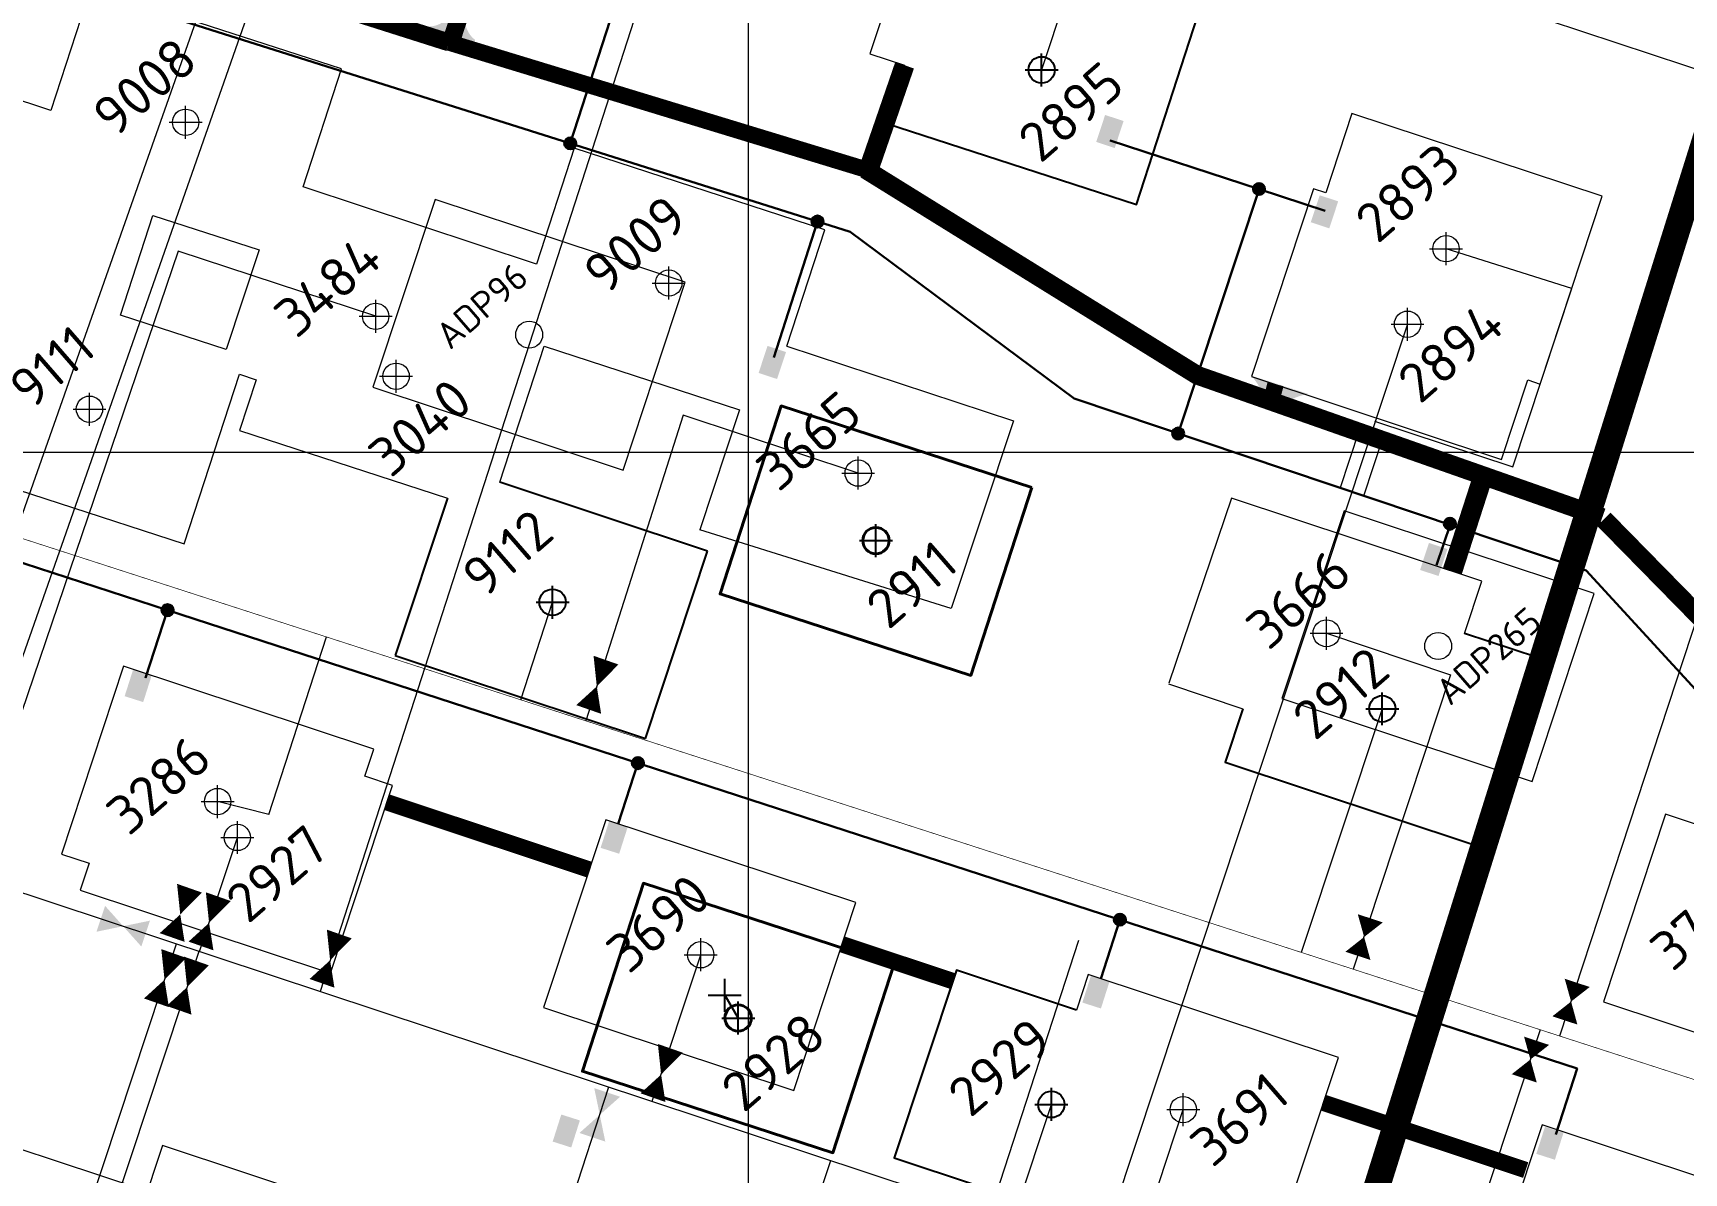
# Model space of a CAD drawing. Header units: millimetres. Extents: x 519 to 9564855, y -810 to 5021775.
# Drawn here: x 9544783 to 9545284, y 4997781 to 4998127 of the extents above; entities that cross this region are included whole.
import ezdxf

# ---------------------------------------------------------------- set-up
doc = ezdxf.new("R2010")
doc.units = ezdxf.units.MM
doc.header["$LTSCALE"] = 2
doc.header["$MEASUREMENT"] = 0
doc.header["$PDMODE"] = 2
doc.header["$PDSIZE"] = 5
doc.linetypes.add('92051501$0$GROUND1', pattern=[60, 50, -10])
for name, color, linetype in [('160 скважин на 2012 год', 7, 'Continuous'), ('164 скв. на 2011 год (измененные)', 121, 'Continuous'), ('2003-2004 Supplemental wells', 7, 'Continuous'), ('Existing roads', 41, 'Continuous'), ('Future Roads', 44, 'Continuous'), ('GRID_PULKOVO', 7, 'Continuous'), ('OilColl&Flowlines', 3, 'Continuous'), ('Stage8 wlls text', 7, 'Continuous'), ('Газопровод', 4, 'Continuous'), ('Скважины на 2016 год.', 40, 'Continuous'), ('Скважины на 2025 год _ОСМОТР', 5, 'Continuous')]:
    doc.layers.add(name, color=color, linetype=linetype)
for name, color, linetype, lineweight in [('160 скважин на2012 год.Выкидные линии', 5, 'Continuous', 30), ('200 скв. на 2010 год', 61, 'Continuous', 0), ('Скважины на 2022 год', 60, 'Continuous', 13), ('Скважины на 2023 год', 201, 'Continuous', 20), ('ТХ_Проект. НГ', 244, 'g_122_n', 50), ('Электро', 1, 'Continuous', 30), ('Электроснаб', 1, 'Continuous', 18), ('Электроснабжене', 1, 'Continuous', 18)]:
    doc.layers.add(name, color=color, linetype=linetype, lineweight=lineweight)
doc.styles.add('Elect', font='isocpeur.ttf')
doc.styles.add('Line_GUGK', font='')
doc.styles.get('Line_GUGK').set_extended_font_data('Bm431', italic=True)
doc.linetypes.add('g_122_n', pattern='A,2,-2,3,-0.6,["Н",Line_GUGK,S=2,R=0,X=0,Y=-1],-3,3,-2,8,-2,8,-2,6', length=41.6)

msp = doc.modelspace()

# ---------------------------------------------------------------- hatches: boundary and pattern name
at = {"layer": 'Existing roads', "lineweight": 0}
h = msp.add_hatch(color=256, dxfattribs=at)
h.paths.add_polyline_path([(9544914.1031, 4998131.89231), (9544909.43128, 4998133.08258, -0.41813173), (9544900.11455, 4998129.92676), (9544899.64613, 4998127.44054), (9544907.07539, 4998125.57363), (9544916.54347, 4998122.40163), (9544917.09315, 4998125.0951, -0.263079547)])
h.paths.add_polyline_path([(9544916.54347, 4998122.40163), (9544907.07539, 4998125.57363), (9544899.64613, 4998127.44054), (9544899.18917, 4998125.01511), (9544915.87161, 4998119.72801)])
h = msp.add_hatch(color=256, dxfattribs=at)
h.paths.add_polyline_path([(9545158.80678, 4998013.08306), (9545157.21954, 4998013.67983, 0.155118741), (9545152.68689, 4998023.21684), (9545161.24249, 4998020.46369)])
h.paths.add_polyline_path([(9545160.33249, 4998012.50944), (9545158.80678, 4998013.08306), (9545161.24249, 4998020.46369), (9545170.03842, 4998017.63321, 0.161550784)])
at = {"layer": 'Электро'}
for points in [[(9545105.67211, 4998094.13506), (9545111.28434, 4998092.27808), (9545113.99157, 4998100.45993), (9545108.37933, 4998102.31692)], [(9545170.82709, 4998069.75814), (9545176.43933, 4998067.90116), (9545179.14656, 4998076.08302), (9545173.53432, 4998077.94)], [(9545003.16948, 4998024.01407), (9545008.78171, 4998022.15709), (9545011.48894, 4998030.33894), (9545005.87671, 4998032.19593)], [(9545203.99915, 4997964.21256), (9545209.61138, 4997962.35558), (9545212.31861, 4997970.53744), (9545206.70638, 4997972.39442)]]:
    msp.add_hatch(color=256, dxfattribs=at).paths.add_polyline_path(points)
h = msp.add_hatch(color=256, dxfattribs=at)
edge = h.paths.add_edge_path()
edge.add_arc((9544945.9738, 4998093.68384), 1.80448, 0, 360)
h = msp.add_hatch(color=256, dxfattribs=at)
edge = h.paths.add_edge_path()
edge.add_arc((9545155.11379, 4998079.82724), 1.80448, 0, 360)
h = msp.add_hatch(color=256, dxfattribs=at)
edge = h.paths.add_edge_path()
edge.add_arc((9545021.05095, 4998069.94314), 1.80448, 0, 360)
h = msp.add_hatch(color=256, dxfattribs=at)
edge = h.paths.add_edge_path()
edge.add_arc((9545130.55365, 4998005.6009), 1.80448, 0, 360)
h = msp.add_hatch(color=256, dxfattribs=at)
edge = h.paths.add_edge_path()
edge.add_arc((9545213.07307, 4997978.225), 1.80448, 0, 360)
h = msp.add_hatch(color=256, dxfattribs=at)
edge = h.paths.add_edge_path()
edge.add_arc((9544823.72452, 4997951.98899), 1.80448, 0, 360)
at = {"layer": 'Электро', "ltscale": 25}
for points in [[(9544818.92843, 4997932.30345), (9544813.2963, 4997934.09921), (9544810.67833, 4997925.88836), (9544816.31045, 4997924.09259)], [(9544963.45269, 4997886.27046), (9544957.82057, 4997888.06622), (9544955.20259, 4997879.85537), (9544960.83471, 4997878.05961)], [(9545109.72467, 4997839.30103), (9545104.09255, 4997841.09679), (9545101.47458, 4997832.88594), (9545107.1067, 4997831.09018)], [(9544948.89145, 4997797.1082), (9544943.25933, 4997798.90396), (9544940.64136, 4997790.69311), (9544946.27348, 4997788.89734)], [(9545247.56339, 4997793.38637), (9545241.93127, 4997795.18213), (9545239.3133, 4997786.97128), (9545244.94542, 4997785.17552)]]:
    msp.add_hatch(color=256, dxfattribs=at).paths.add_polyline_path(points)
at = {"layer": 'Электро'}
h = msp.add_hatch(color=256, dxfattribs=at)
edge = h.paths.add_edge_path()
edge.add_arc((9544966.52985, 4997905.58872), 1.80448, 0, 360)
h = msp.add_hatch(color=256, dxfattribs=at)
edge = h.paths.add_edge_path()
edge.add_arc((9545112.87172, 4997858.03937), 1.80448, 0, 360)
at = {"layer": 'Электроснаб', "lineweight": 0}
for points in [[(9545105.67211, 4998094.13506), (9545111.28434, 4998092.27808), (9545113.99157, 4998100.45993), (9545108.37933, 4998102.31692)], [(9545170.82709, 4998069.75814), (9545176.43933, 4998067.90116), (9545179.14656, 4998076.08302), (9545173.53432, 4998077.94)], [(9545003.16948, 4998024.01407), (9545008.78171, 4998022.15709), (9545011.48894, 4998030.33894), (9545005.87671, 4998032.19593)]]:
    msp.add_hatch(color=1, dxfattribs=at).paths.add_polyline_path(points)
h = msp.add_hatch(color=1, dxfattribs=at)
edge = h.paths.add_edge_path()
edge.add_arc((9545155.11379, 4998079.82724), 1.80448, 0, 360)
h = msp.add_hatch(color=1, dxfattribs=at)
edge = h.paths.add_edge_path()
edge.add_arc((9545021.05095, 4998069.94314), 1.80448, 0, 360)
h = msp.add_hatch(color=1, dxfattribs=at)
edge = h.paths.add_edge_path()
edge.add_arc((9544823.72452, 4997951.98899), 1.80448, 0, 360)
at = {"layer": 'Электроснаб', "lineweight": 0, "ltscale": 25}
for points in [[(9544818.92843, 4997932.30345), (9544813.2963, 4997934.09921), (9544810.67833, 4997925.88836), (9544816.31045, 4997924.09259)], [(9544963.45269, 4997886.27046), (9544957.82057, 4997888.06622), (9544955.20259, 4997879.85537), (9544960.83471, 4997878.05961)], [(9545109.72467, 4997839.30103), (9545104.09255, 4997841.09679), (9545101.47458, 4997832.88594), (9545107.1067, 4997831.09018)], [(9544948.89145, 4997797.1082), (9544943.25933, 4997798.90396), (9544940.64136, 4997790.69311), (9544946.27348, 4997788.89734)], [(9545247.56339, 4997793.38637), (9545241.93127, 4997795.18213), (9545239.3133, 4997786.97128), (9545244.94542, 4997785.17552)]]:
    msp.add_hatch(color=1, dxfattribs=at).paths.add_polyline_path(points)
at = {"layer": 'Электроснаб', "lineweight": 0}
h = msp.add_hatch(color=1, dxfattribs=at)
edge = h.paths.add_edge_path()
edge.add_arc((9544966.52985, 4997905.58872), 1.80448, 0, 360)
h = msp.add_hatch(color=1, dxfattribs=at)
edge = h.paths.add_edge_path()
edge.add_arc((9545112.87172, 4997858.03937), 1.80448, 0, 360)
at = {"layer": 'Электроснабжене', "lineweight": 0}
for points in [[(9545105.67211, 4998094.13506), (9545111.28434, 4998092.27808), (9545113.99157, 4998100.45993), (9545108.37933, 4998102.31692)], [(9545170.82709, 4998069.75814), (9545176.43933, 4998067.90116), (9545179.14656, 4998076.08302), (9545173.53432, 4998077.94)], [(9545003.16948, 4998024.01407), (9545008.78171, 4998022.15709), (9545011.48894, 4998030.33894), (9545005.87671, 4998032.19593)]]:
    msp.add_hatch(color=1, dxfattribs=at).paths.add_polyline_path(points)
h = msp.add_hatch(color=1, dxfattribs=at)
edge = h.paths.add_edge_path()
edge.add_arc((9545155.11379, 4998079.82724), 1.80448, 0, 360)
h = msp.add_hatch(color=1, dxfattribs=at)
edge = h.paths.add_edge_path()
edge.add_arc((9545021.05095, 4998069.94314), 1.80448, 0, 360)
h = msp.add_hatch(color=1, dxfattribs=at)
edge = h.paths.add_edge_path()
edge.add_arc((9544823.72452, 4997951.98899), 1.80448, 0, 360)
at = {"layer": 'Электроснабжене', "lineweight": 0, "ltscale": 25}
for points in [[(9544818.92843, 4997932.30345), (9544813.2963, 4997934.09921), (9544810.67833, 4997925.88836), (9544816.31045, 4997924.09259)], [(9544963.45269, 4997886.27046), (9544957.82057, 4997888.06622), (9544955.20259, 4997879.85537), (9544960.83471, 4997878.05961)], [(9545109.72467, 4997839.30103), (9545104.09255, 4997841.09679), (9545101.47458, 4997832.88594), (9545107.1067, 4997831.09018)], [(9544948.89145, 4997797.1082), (9544943.25933, 4997798.90396), (9544940.64136, 4997790.69311), (9544946.27348, 4997788.89734)], [(9545247.56339, 4997793.38637), (9545241.93127, 4997795.18213), (9545239.3133, 4997786.97128), (9545244.94542, 4997785.17552)]]:
    msp.add_hatch(color=1, dxfattribs=at).paths.add_polyline_path(points)
at = {"layer": 'Электроснабжене', "lineweight": 0}
h = msp.add_hatch(color=1, dxfattribs=at)
edge = h.paths.add_edge_path()
edge.add_arc((9544966.52985, 4997905.58872), 1.80448, 0, 360)
h = msp.add_hatch(color=1, dxfattribs=at)
edge = h.paths.add_edge_path()
edge.add_arc((9545112.87172, 4997858.03937), 1.80448, 0, 360)

# ---------------------------------------------------------------- linework, layer by layer
at = {"color": 6, "lineweight": 0, "ltscale": 80}
msp.add_line((9545067.8052, 4997751.54474, 5.7236), (9545100.39826, 4997851.85587, 5.7236), dxfattribs=at)
at = {"color": 3, "linetype": 'ByBlock', "lineweight": 0, "ltscale": 80}
for points in [[(9545033.4, 4997993.6), (9544980.23477, 4998011.19141), (9544950.75225, 4997918.37958)], [(9545175.6, 4997945), (9545213.29026, 4997932.32971), (9545183.73458, 4997843.00575)]]:
    msp.add_lwpolyline(points, dxfattribs=at)
at = {"layer": '160 скважин на 2012 год', "color": 0, "linetype": 'ByBlock', "lineweight": 0, "elevation": 0.00005}
msp.add_lwpolyline([(9545259.69218, 4997833.0859), (9545335.6727, 4997807.94532), (9545354.52814, 4997864.93072), (9545278.54761, 4997890.0713)], close=True, dxfattribs=at)
at = {"layer": '160 скважин на2012 год.Выкидные линии', "color": 3, "linetype": 'ByBlock', "lineweight": 0, "ltscale": 80}
for points in [[(9545369.8, 4998037.5), (9545321.76, 4998052.06234), (9545246.38867, 4997822.73606)], [(9545240.50107, 4997824.64081), (9545207.41672, 4997724.65243)]]:
    msp.add_lwpolyline(points, dxfattribs=at)
at = {"layer": '164 скв. на 2011 год (измененные)', "color": 0, "linetype": 'ByBlock', "lineweight": 0}
for points in [[(9545126.12404, 4998135.51403), (9545131.81798, 4998152.72241), (9545055.83745, 4998177.86299), (9545036.98202, 4998120.8776), (9545047.49598, 4998117.39872)], [(9545011.75354, 4998032.17532), (9545080.51798, 4998009.42241), (9545061.63947, 4997952.46978), (9544985.29919, 4997976.39938)], [(9545217.46832, 4997944.95674), (9545222.71798, 4997960.82241), (9545146.73745, 4997985.96299), (9545127.72944, 4997929.87051)], [(9545127.65821, 4997929.66033), (9545150.16522, 4997922.03339)], [(9544799.90009, 4997875.19221), (9544797.18202, 4997866.9776), (9544873.16255, 4997841.83702), (9544892.01798, 4997898.82241), (9544883.59991, 4997901.6078)], [(9545123.83088, 4997771.32468), (9545160.36255, 4997759.23702), (9545179.21798, 4997816.22241), (9545103.23745, 4997841.36299), (9545099.6848, 4997830.62605)]]:
    msp.add_lwpolyline(points, dxfattribs=at)
at = {"layer": '164 скв. на 2011 год (измененные)', "color": 0, "lineweight": 0}
msp.add_lwpolyline([(9544997.34091, 4998012.8134), (9544985.29919, 4997976.39938), (9544985.29919, 4997976.39938)], dxfattribs=at)
at = {"layer": '164 скв. на 2011 год (измененные)', "color": 0, "linetype": 'ByBlock', "lineweight": 0}
for points in [[(9544937.88202, 4997831.3776), (9545013.86255, 4997806.23702), (9545032.71798, 4997863.22241), (9544956.73745, 4997888.36299)], [(9545222.18202, 4997738.7776), (9545298.16255, 4997713.63702), (9545317.01798, 4997770.62241), (9545241.03745, 4997795.76299)]]:
    msp.add_lwpolyline(points, close=True, dxfattribs=at)
for centre, radius in [((9545033.4, 4997993.6), 4), ((9545175.6, 4997945), 4.0951), ((9544844.9, 4997883), 4), ((9544985.6, 4997847.4), 4), ((9545132.1, 4997800.4), 4)]:
    msp.add_circle(centre, radius, dxfattribs=at)
for p in [(9545033.4, 4997993.6), (9545175.6, 4997945), (9544844.9, 4997883), (9544985.6, 4997847.4), (9545132.1, 4997800.4)]:
    msp.add_point(p, dxfattribs=at)
at = {"layer": '200 скв. на 2010 год', "color": 0, "linetype": 'ByBlock', "lineweight": 0}
for points in [[(9544788.29418, 4998103.61972), (9544788.29418, 4998103.61972), (9544717.53745, 4998127.06299), (9544698.68202, 4998070.07759), (9544698.68202, 4998070.07759)], [(9544935.71361, 4998057.03392), (9544935.71361, 4998057.03392), (9544864.88679, 4998080.46211)], [(9544851.51197, 4998061.33037), (9544841.50347, 4998031.08241)], [(9544845.52595, 4998023.64394), (9544850.6106, 4998021.96152)], [(9544883.59991, 4997901.6078), (9544886.31798, 4997909.82241), (9544810.33745, 4997934.96299), (9544791.48202, 4997877.97759), (9544799.90009, 4997875.19221)], [(9544837.60631, 4997757.20935), (9544841.11798, 4997767.82241), (9544765.13745, 4997792.96299), (9544746.28202, 4997735.97759), (9544753.19369, 4997733.69065)]]:
    msp.add_lwpolyline(points, dxfattribs=at)
for centre in [(9544886.9, 4998041.2), (9544838.9, 4997893.9)]:
    msp.add_circle(centre, 4, dxfattribs=at)
for p in [(9544886.9, 4998041.2), (9544838.9, 4997893.9)]:
    msp.add_point(p, dxfattribs=at)
at = {"layer": '2003-2004 Supplemental wells', "color": 0, "linetype": 'ByBlock', "lineweight": 0}
msp.add_lwpolyline([(9545175.35342, 4998078.63344), (9545171.63745, 4998079.86299), (9545152.78202, 4998022.8776), (9545228.76254, 4997997.73702), (9545236.74657, 4998021.86656)], dxfattribs=at)
msp.add_circle((9545200.2, 4998038.8), 4, dxfattribs=at)
at = {"layer": '2003-2004 Supplemental wells', "color": 0, "linetype": 'ByBlock', "lineweight": 0, "ltscale": 80}
msp.add_point((9545200.2, 4998038.8), dxfattribs=at)
at = {"layer": 'Existing roads', "color": 3, "linetype": 'ByBlock', "lineweight": 0, "ltscale": 80}
msp.add_line((9544870.298, 4998238.77789), (9544743.30512, 4997878.21855, 0), dxfattribs=at)
at = {"layer": 'Existing roads', "color": 0, "linetype": 'ByBlock', "lineweight": 0, "ltscale": 80}
msp.add_line((9533000, 4998000), (9548000, 4998000), dxfattribs=at)
at = {"layer": 'Existing roads', "lineweight": 0, "flags": 128}
for points, const_width in [([(9545032.23032, 4998496.54839), (9544909.38012, 4998123.375)], 5.4), ([(9545035.6, 4998085.8), (9545136.7, 4998023.1), (9545136.7, 4998023.1)], 5.7), ([(9545136.40444, 4998023.2833), (9545259.33178, 4997980.12304), (9545259.33178, 4997980.12304)], 5.7), ([(9545160.12272, 4998020.58252), (9545158.58244, 4998014.61946)], 5), ([(9545259.8, 4997979.6), (9545336.52994, 4997901.43512), (9545358.8, 4997882.4)], 5.7), ([(9544890.31937, 4997893.68882), (9544951.74084, 4997873.26209)], 5), ([(9545028.52944, 4997850.56369), (9545062.13165, 4997839.39604)], 5), ([(9545174.66911, 4997802.47471), (9545236.09058, 4997782.04797)], 5)]:
    msp.add_lwpolyline(points, dxfattribs=dict(at, const_width=const_width))
at = {"layer": 'Existing roads', "lineweight": 0, "elevation": 0.00005, "flags": 128}
for points, const_width in [([(9544066.2012, 4998392.10802), (9544909.18418, 4998124.3074)], 5.4), ([(9544909.18418, 4998124.3074), (9545035.6, 4998085.8)], 5)]:
    msp.add_lwpolyline(points, dxfattribs=dict(at, const_width=const_width))
at = {"layer": 'Existing roads', "linetype": 'ByBlock', "lineweight": 0, "ltscale": 80, "const_width": 6}
for points in [[(9545036.41802, 4998085.29268), (9545047.49598, 4998117.39872)], [(9545213.78804, 4997963.75), (9545222.88131, 4997991.875)]]:
    msp.add_lwpolyline(points, dxfattribs=at)
at = {"layer": 'Future Roads', "lineweight": 0}
msp.add_lwpolyline([(9545185.66305, 4998006.68719), (9545192.6767, 4998004.3665), (9545186.80445, 4997986.61923), (9545179.7908, 4997988.93992)], close=True, dxfattribs=at)
at = {"layer": 'GRID_PULKOVO', "lineweight": 0}
msp.add_line((9545000, 5010000), (9545000, 4992000), dxfattribs=at)
at = {"layer": 'OilColl&Flowlines', "lineweight": 0}
for p, q in [((9544865.8, 4998183.6), (9544757.11804, 4997873.6481, 0)), ((9544005.39403, 4998122.37996, 0), (9545389.66365, 4997664.35022, 0)), ((9545250.04705, 4998049.60134), (9545211.9, 4998061.7)), ((9545232.15604, 4997995.53065), (9545250.04705, 4998049.60134)), ((9545200.2, 4998038.8), (9545106.98376, 4997757.88387, 0)), ((9545190.20923, 4998009.41009), (9545232.15604, 4997995.53065)), ((9544996.6, 4997698.8), (9545025.11276, 4997784.97203, 0))]:
    msp.add_line(p, q, dxfattribs=at)
at = {"layer": 'OilColl&Flowlines', "color": 3, "linetype": 'ByBlock', "lineweight": 0}
msp.add_line((9545108.78205, 4998175.46444), (9545089.1, 4998116), dxfattribs=at)
at = {"layer": 'OilColl&Flowlines', "linetype": 'ByBlock', "lineweight": 0, "ltscale": 80}
for p, q in [((9544826.88794, 4998061.00349), (9544762.63296, 4997871.82331, 0)), ((9544886.9, 4998041.2), (9544826.88794, 4998061.00349)), ((9544931.01277, 4997924.76564, -24.6293), (9544940.6, 4997954.4)), ((9544854.47213, 4997889.93005, 0), (9544871.92625, 4997943.88115, -24.6293)), ((9544854.47213, 4997889.93005, 0), (9544838.9, 4997893.9)), ((9544833.44873, 4997848.39166, 0), (9544844.9, 4997883)), ((9544793.7, 4997751.9), (9544826.39915, 4997850.72424, 0)), ((9544797.1, 4997739), (9544833.26043, 4997848.52161, 0)), ((9544970.88159, 4997802.91762, 0), (9544985.6, 4997847.4)), ((9544926.60946, 4997712.09934, 0), (9544957.71392, 4997807.27456, 0)), ((9545080.39384, 4997766.682, 0), (9545092.07, 4997801.97)), ((9545116.92396, 4997754.59484, 0), (9545132.1, 4997800.4))]:
    msp.add_line(p, q, dxfattribs=at)
at = {"layer": 'OilColl&Flowlines', "linetype": 'ByBlock', "lineweight": 0, "ltscale": 25}
msp.add_line((9545192.53, 4997922.05), (9545167.93715, 4997848.11649, -24.6293), dxfattribs=at)
at = {"layer": 'OilColl&Flowlines', "color": 3, "linetype": 'ByBlock', "lineweight": 0, "ltscale": 80, "const_width": 0.2, "elevation": -24.6293}
msp.add_lwpolyline([(9545374.20897, 4997781.38398), (9542535.24084, 4998699.83943)], dxfattribs=at)
at = {"layer": 'OilColl&Flowlines', "color": 3, "linetype": 'ByBlock', "lineweight": 0, "ltscale": 80}
msp.add_lwpolyline([(9544978.04316, 4998170.55044), (9544870.01251, 4997836.29337)], dxfattribs=at)
at = {"layer": 'OilColl&Flowlines', "lineweight": 0}
for points, elevation in [([(9544951.58073, 4997921.85256, 8, 0, 0), (9544954.03655, 4997928.85636, 0, 8, 0), (9544956.83142, 4997936.82709, 8, 8, 0)], -24.6293), ([(9544825.10739, 4997852.63386, 8, 0, 0), (9544827.56321, 4997859.63766, 0, 8, 0), (9544830.35808, 4997867.60839, 8, 8, 0)], 0), ([(9544833.86407, 4997850.06518, 8, 0, 0), (9544836.3199, 4997857.06899, 0, 8, 0), (9544839.11477, 4997865.03972, 8, 8, 0)], 0), ([(9545185.14369, 4997847.06455, 8, 0, 0), (9545187.02649, 4997852.78844, 0, 8, 0), (9545188.89385, 4997858.46542, 8, 8, 0)], -24.6293), ([(9544820.33385, 4997832.81177, 8, 0, 0), (9544822.78967, 4997839.81558, 0, 8, 0), (9544825.58454, 4997847.7863, 8, 8, 0)], 0), ([(9544827.18347, 4997830.55025, 8, 0, 0), (9544829.6393, 4997837.55405, 0, 8, 0), (9544832.43417, 4997845.52478, 8, 8, 0)], 0), ([(9545247.97688, 4997827.46366, 8, 0, 0), (9545249.85967, 4997833.18755, 0, 8, 0), (9545251.72704, 4997838.86453, 8, 8, 0)], -24.6293), ([(9545235.62956, 4997809.88435, 8, 0, 0), (9545237.51235, 4997815.60824, 0, 8, 0), (9545239.37972, 4997821.28522, 8, 8, 0)], -24.6293)]:
    msp.add_lwpolyline(points, format="xyseb", dxfattribs=dict(at, elevation=elevation))
for points in [[(9544870.60472, 4997838.72047, 8, 0, 0), (9544873.06055, 4997845.72428, 0, 8, 0), (9544875.85541, 4997853.695, 8, 8, 0)], [(9544971.10907, 4997804.02338, 8, 0, 0), (9544973.5649, 4997811.02719, 0, 8, 0), (9544976.35976, 4997818.99792, 8, 8, 0)]]:
    msp.add_lwpolyline(points, format="xyseb", dxfattribs=at)
for points in [[(9544802.1405, 4997854.39232, 0), (9544804.74027, 4997862.24943, 0), (9544810.24484, 4997856.06941, 0)], [(9544815.7494, 4997849.88938, 0), (9544810.24484, 4997856.06941, 0), (9544818.34918, 4997857.74649, 0)], [(9544953.26753, 4997806.90521, 0), (9544961.12464, 4997804.30544, 0), (9544954.94462, 4997798.80087, 0)], [(9544948.76459, 4997793.29631, 0), (9544954.94462, 4997798.80087, 0), (9544956.6217, 4997790.69653, 0)]]:
    msp.add_solid(points, dxfattribs=at)
at = {"layer": 'Stage8 wlls text', "color": 0, "linetype": 'ByBlock', "lineweight": 0}
msp.add_lwpolyline([(9545236.74657, 4998021.86656), (9545240.46254, 4998020.63702), (9545259.31798, 4998077.62241), (9545183.33745, 4998102.76299), (9545175.35342, 4998078.63344)], dxfattribs=at)
msp.add_circle((9545211.9, 4998061.7), 4, dxfattribs=at)
at = {"layer": 'Stage8 wlls text', "color": 0, "linetype": 'ByBlock', "lineweight": 0, "ltscale": 25}
msp.add_point((9545211.9, 4998061.7), dxfattribs=at)
at = {"layer": 'Газопровод', "color": 132, "linetype": '92051501$0$GROUND1', "lineweight": 100, "const_width": 8}
msp.add_lwpolyline([(9538208.05719, 4999245.47995), (9538499.86844, 4999175.86436), (9538971.78223, 4999062.66574), (9539486.46585, 4999058.55934), (9539888.95267, 4999055.3481), (9540053.08435, 4998999.55479), (9541126.88452, 4999047.4904), (9541383.70351, 4998955.42621), (9541415.32969, 4999043.64948), (9541562.32872, 4998990.95352), (9541638.08906, 4999030.21862), (9542360.14316, 4998997.38363), (9542560.60032, 4998933.78826), (9542840.89936, 4999015.69811), (9543420.27442, 4998806.1659), (9543796.43093, 4998670.12811), (9544078.54831, 4998568.09977), (9544326.16537, 4998478.54853), (9544361.18195, 4998467.56086), (9544552.00801, 4998407.68251), (9544933.66012, 4998287.92581), (9545313.78318, 4998168.6489), (9545154.73463, 4997661.77778), (9545137.40509, 4997667.2452)], dxfattribs=at)
at = {"layer": 'Скважины на 2016 год.', "color": 254, "lineweight": 0, "true_color": 0xfeeab9}
for points in [[(9544886.08202, 4998019.67759), (9544962.06255, 4997994.53701), (9544980.91798, 4998051.52241), (9544904.93745, 4998076.66299)], [(9545162.08202, 4997925.17759), (9545238.06255, 4997900.03701), (9545256.91798, 4997957.02241), (9545180.93745, 4997982.16299)], [(9544803.28202, 4997732.47759), (9544879.26255, 4997707.33701), (9544898.11798, 4997764.32241), (9544822.13745, 4997789.46299)]]:
    msp.add_lwpolyline(points, close=True, dxfattribs=at)
for centre in [(9544933.5, 4998035.6), (9545209.5, 4997941.1)]:
    msp.add_circle(centre, 4.0951, dxfattribs=at)
at = {"layer": 'Скважины на 2022 год', "color": 0, "linetype": 'ByBlock', "lineweight": 0}
for points in [[(9544809.38716, 4998041.51763), (9544819.23254, 4998071.8186), (9544819.23254, 4998071.8186)], [(9544924.6297, 4997990.88345), (9544938.01805, 4998032.08856)], [(9544850.6106, 4998021.96152), (9544845.60241, 4998006.54789), (9544908.73923, 4997986.0335)]]:
    msp.add_lwpolyline(points, dxfattribs=at)
msp.add_circle((9544893.1, 4998023), 4, dxfattribs=at)
msp.add_point((9544893.1, 4998023), dxfattribs=at)
at = {"layer": 'Скважины на 2023 год', "color": 0, "linetype": 'ByBlock', "lineweight": 0}
for points in [[(9544864.88679, 4998080.46211), (9544876.52795, 4998116.28992), (9544800.44343, 4998141.01128), (9544788.30331, 4998103.64785)], [(9545011.75354, 4998032.17532), (9545023.22795, 4998067.48992), (9544947.14343, 4998092.21128), (9544935.71361, 4998057.03392)], [(9544819.23254, 4998071.8186), (9544851.51197, 4998061.33037)], [(9544841.50347, 4998031.08241), (9544809.38716, 4998041.51763)], [(9544763.6432, 4998030.52018), (9544752.70241, 4997996.84789), (9544828.78693, 4997972.12653), (9544845.52595, 4998023.64394)], [(9544938.01805, 4998032.08856), (9544997.34091, 4998012.8134)]]:
    msp.add_lwpolyline(points, dxfattribs=at)
for centre in [(9544829.2, 4998100.1), (9544975.9, 4998051.3), (9544800, 4998013)]:
    msp.add_circle(centre, 4, dxfattribs=at)
for p in [(9544829.2, 4998100.1), (9544975.9, 4998051.3), (9544800, 4998013)]:
    msp.add_point(p, dxfattribs=at)
at = {"layer": 'Скважины на 2025 год _ОСМОТР', "color": 0, "linetype": 'ByBlock', "lineweight": -2}
for p, q in [((9544987.69344, 4997969.95392), (9544924.6297, 4997990.88345)), ((9544908.73923, 4997986.0335), (9544892.8666, 4997938.20694)), ((9544968.79433, 4997913.00813), (9544987.69344, 4997969.95392)), ((9544892.8666, 4997938.20694), (9544968.79433, 4997913.00813))]:
    msp.add_line(p, q, dxfattribs=at)
at = {"layer": 'Скважины на 2025 год _ОСМОТР', "color": 6}
msp.add_line((9544992.9, 4997835.1), (9544997, 4997828.2), dxfattribs=at)
at = {"layer": 'Скважины на 2025 год _ОСМОТР', "color": 0, "linetype": 'ByBlock', "lineweight": -2}
for points in [[(9545047.49598, 4998117.39872), (9545041.78723, 4998099.82898), (9545117.87175, 4998075.10762), (9545136.41277, 4998132.17102), (9545126.12404, 4998135.51403)], [(9545099.6848, 4997830.62605), (9545063.23571, 4997842.72274), (9545044.3366, 4997785.77694), (9545120.26433, 4997760.57813), (9545123.83088, 4997771.32468)]]:
    msp.add_lwpolyline(points, dxfattribs=at)
at = {"layer": 'Скважины на 2025 год _ОСМОТР', "color": 6, "linetype": 'ByBlock', "lineweight": 40}
for points in [[(9545086.11277, 4997989.27102), (9545010.02825, 4998013.99238), (9544991.48723, 4997956.92898), (9545067.57175, 4997932.20762)], [(9545044.27277, 4997844.38102), (9544968.18825, 4997869.10238), (9544949.64723, 4997812.03898), (9545025.73175, 4997787.31762)]]:
    msp.add_lwpolyline(points, close=True, dxfattribs=at)
at = {"layer": 'Скважины на 2025 год _ОСМОТР', "color": 0, "linetype": 'ByBlock', "lineweight": -2}
msp.add_lwpolyline([(9545150.16522, 4997922.03339), (9545144.7966, 4997905.85694), (9545220.72433, 4997880.65813), (9545239.62344, 4997937.60392), (9545217.46832, 4997944.95674)], dxfattribs=at).dxf.unprotected_set("ltscale", 0)
for centre in [(9545089.1, 4998116), (9544940.6, 4997954.4), (9545192.53, 4997922.05), (9545092.07, 4997801.97)]:
    msp.add_circle(centre, 4, dxfattribs=at)
at = {"layer": 'Скважины на 2025 год _ОСМОТР', "color": 6, "linetype": 'ByBlock', "lineweight": 40}
for centre in [(9545038.8, 4997973.1), (9544996.96, 4997828.21)]:
    msp.add_circle(centre, 4, dxfattribs=at)
at = {"layer": 'Скважины на 2025 год _ОСМОТР', "color": 0, "linetype": 'ByBlock', "lineweight": -2}
for p in [(9545089.1, 4998116), (9544940.6, 4997954.4), (9545192.53, 4997922.05), (9545092.07, 4997801.97)]:
    msp.add_point(p, dxfattribs=at)
at = {"layer": 'Скважины на 2025 год _ОСМОТР', "color": 6}
for p in [(9545038.8, 4997973.1), (9544992.9, 4997835.1), (9544997, 4997828.2)]:
    msp.add_point(p, dxfattribs=at)
at = {"layer": 'ТХ_Проект. НГ', "color": 5, "lineweight": 0, "ltscale": 0.3}
msp.add_line((9545004.56381, 4998209.92376), (9546138.68093, 4997834.93272), dxfattribs=at)
at = {"layer": 'Электро', "ltscale": 50}
for p, q in [((9543304.49609, 4998612.69113), (9545031, 4998066.8)), ((9545099, 4998016.2), (9545031, 4998066.8)), ((9545254.4, 4997964), (9545099, 4998016.2)), ((9545337.7, 4997873.4), (9545254.4, 4997964))]:
    msp.add_line(p, q, dxfattribs=at)
at = {"layer": 'Электро', "ltscale": 25}
for p, q in [((9544193.01705, 4998156.91827), (9544823.72452, 4997951.98899)), ((9544817.05719, 4997931.46906), (9544823.72452, 4997951.98899)), ((9544823.72452, 4997951.98899), (9545251.73783, 4997812.91903)), ((9544960.52708, 4997887.11409), (9544966.52985, 4997905.58872)), ((9545107.04546, 4997840.108), (9545112.87172, 4997858.03937)), ((9545251.73783, 4997812.91903), (9545245.21212, 4997792.83497))]:
    msp.add_line(p, q, dxfattribs=at)
at = {"layer": 'Электро', "ltscale": 0.5}
for p, q in [((9544964.11403, 4998149.51373), (9544945.9738, 4998093.68384)), ((9545155.1138, 4998079.82724, 0), (9545109.90108, 4998094.51774, 0)), ((9545155.1138, 4998079.82724, 0), (9545130.57025, 4998005.59532)), ((9545175.1503, 4998073.19752, 0), (9545155.1138, 4998079.82724, 0)), ((9545007.7946, 4998028.65055), (9545021.05095, 4998069.94314)), ((9545209.0249, 4997965.625), (9545213.21535, 4997978.1772))]:
    msp.add_line(p, q, dxfattribs=at)
at = {"layer": 'Электро'}
for centre in [(9544945.9738, 4998093.68384), (9545155.11379, 4998079.82724, 0), (9545021.05095, 4998069.94314), (9545130.55365, 4998005.6009, 0), (9545213.07307, 4997978.225), (9544823.72452, 4997951.98899), (9544966.52985, 4997905.58872), (9545112.87172, 4997858.03937)]:
    msp.add_circle(centre, 1.80448, dxfattribs=at)
at = {"layer": 'Электроснаб', "color": 1, "lineweight": 0, "ltscale": 25}
for p, q in [((9544193.01705, 4998156.91827), (9544823.72452, 4997951.98899)), ((9544817.05719, 4997931.46906), (9544823.72452, 4997951.98899)), ((9544823.72452, 4997951.98899), (9545251.73783, 4997812.91903)), ((9544960.52708, 4997887.11409), (9544966.52985, 4997905.58872)), ((9545107.04546, 4997840.108), (9545112.87172, 4997858.03937)), ((9545251.73783, 4997812.91903), (9545245.21212, 4997792.83497))]:
    msp.add_line(p, q, dxfattribs=at)
at = {"layer": 'Электроснаб', "color": 1, "lineweight": 0, "ltscale": 0.5}
for p, q in [((9545155.1138, 4998079.82724, 0), (9545109.90108, 4998094.51774, 0)), ((9545175.1503, 4998073.19752, 0), (9545155.1138, 4998079.82724, 0))]:
    msp.add_line(p, q, dxfattribs=at)
at = {"layer": 'Электроснаб', "color": 1, "lineweight": 0}
for centre in [(9545155.11379, 4998079.82724, 0), (9545021.05095, 4998069.94314), (9544823.72452, 4997951.98899), (9544966.52985, 4997905.58872), (9545112.87172, 4997858.03937)]:
    msp.add_circle(centre, 1.80448, dxfattribs=at)
at = {"layer": 'Электроснабжене', "color": 1, "lineweight": 0, "ltscale": 25}
for p, q in [((9544193.01705, 4998156.91827), (9544823.72452, 4997951.98899)), ((9544817.05719, 4997931.46906), (9544823.72452, 4997951.98899)), ((9544823.72452, 4997951.98899), (9545251.73783, 4997812.91903)), ((9544960.52708, 4997887.11409), (9544966.52985, 4997905.58872)), ((9545107.04546, 4997840.108), (9545112.87172, 4997858.03937)), ((9545251.73783, 4997812.91903), (9545245.21212, 4997792.83497))]:
    msp.add_line(p, q, dxfattribs=at)
at = {"layer": 'Электроснабжене', "color": 1, "lineweight": 0, "ltscale": 0.5}
for p, q in [((9545155.1138, 4998079.82724, 0), (9545109.90108, 4998094.51774, 0)), ((9545175.1503, 4998073.19752, 0), (9545155.1138, 4998079.82724, 0))]:
    msp.add_line(p, q, dxfattribs=at)
at = {"layer": 'Электроснабжене', "color": 1, "lineweight": 0}
for centre in [(9545155.11379, 4998079.82724, 0), (9545021.05095, 4998069.94314), (9544823.72452, 4997951.98899), (9544966.52985, 4997905.58872), (9545112.87172, 4997858.03937)]:
    msp.add_circle(centre, 1.80448, dxfattribs=at)

# ---------------------------------------------------------------- texts
at = {"layer": '160 скважин на 2012 год', "color": 0, "linetype": 'ByBlock', "lineweight": 0, "style": 'Elect'}
msp.add_text('3748', height=12, rotation=41, dxfattribs=at).set_placement((9545280.65143, 4997841.9355))
at = {"layer": '164 скв. на 2011 год (измененные)', "color": 0, "linetype": 'ByBlock', "lineweight": 0, "style": 'Elect'}
for s, p in [('3665', (9545009.27034, 4997987.57236)), ('3666', (9545157.99952, 4997939.45061)), ('2927', (9544848.17421, 4997856.51017)), ('3690', (9544963.76561, 4997841.2478)), ('3691', (9545140.98539, 4997782.45837))]:
    msp.add_text(s, height=12, rotation=41, dxfattribs=at).set_placement(p)
at = {"layer": '200 скв. на 2010 год', "color": 0, "linetype": 'ByBlock', "lineweight": 0, "style": 'Elect'}
for s, p in [('3484', (9544862.86731, 4998034.12125)), ('3286', (9544811.96528, 4997883.13743))]:
    msp.add_text(s, height=12, rotation=41, dxfattribs=at).set_placement(p)
at = {"layer": '2003-2004 Supplemental wells', "color": 0, "linetype": 'ByBlock', "lineweight": 0, "style": 'Elect'}
msp.add_text('2894', height=12, rotation=41, dxfattribs=at).set_placement((9545203.99291, 4998014.25987))
at = {"layer": 'Stage8 wlls text', "color": 0, "linetype": 'ByBlock', "lineweight": 0, "style": 'Elect'}
msp.add_text('2893', height=12, rotation=41, dxfattribs=at).set_placement((9545191.13041, 4998062.94192))
at = {"layer": 'Скважины на 2016 год.', "color": 254, "lineweight": 0, "true_color": 0xfeeab9, "style": 'Elect'}
for s, p in [('ADP96', (9544909.46516, 4998030.75584)), ('ADP265', (9545213.07422, 4997922.6853))]:
    msp.add_text(s, height=8, rotation=41, dxfattribs=at).set_placement(p)
at = {"layer": 'Скважины на 2022 год', "color": 0, "linetype": 'ByBlock', "lineweight": 0, "style": 'Elect'}
msp.add_text('3040', height=12, rotation=41, dxfattribs=at).set_placement((9544891.51049, 4997991.81998))
at = {"layer": 'Скважины на 2023 год', "color": 0, "linetype": 'ByBlock', "lineweight": 0, "style": 'Elect'}
for s, p in [('9008', (9544807.745, 4998095.07198)), ('9009', (9544956.77155, 4998047.35599)), ('9111', (9544782.39482, 4998012.56499))]:
    msp.add_text(s, height=12, rotation=41, dxfattribs=at).set_placement(p)
at = {"layer": 'Скважины на 2025 год _ОСМОТР', "color": 0, "linetype": 'ByBlock', "lineweight": -2, "style": 'Elect'}
for s, p in [('2895', (9545088.75859, 4998087.36245)), ('9112', (9544919.88962, 4997955.26921)), ('2912', (9545172.08931, 4997912.04322)), ('2929', (9545067.46614, 4997797.64016))]:
    msp.add_text(s, height=12, rotation=41, dxfattribs=at).set_placement(p)
at = {"layer": 'Скважины на 2025 год _ОСМОТР', "color": 6, "style": 'Elect'}
for s, p in [('2911  ', (9545042.58853, 4997945.75272)), ('2928  ', (9544998.62617, 4997799.12825))]:
    msp.add_text(s, height=12, rotation=41, dxfattribs=at).set_placement(p)

doc.saveas('drawing.dxf')
